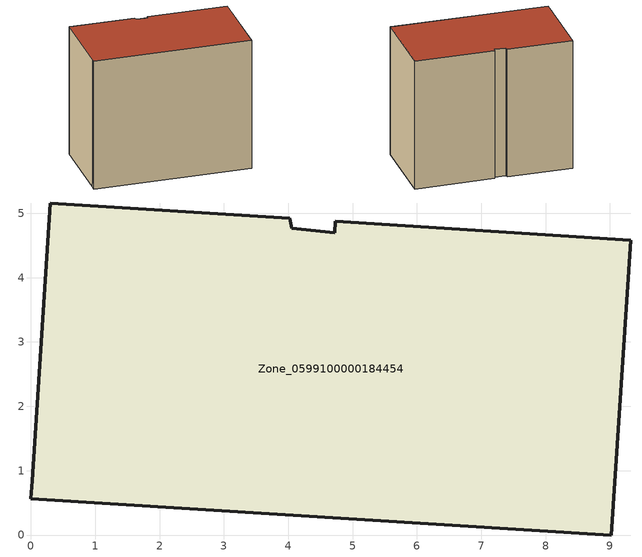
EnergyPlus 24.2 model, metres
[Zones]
Zone_0599100000184454
 floor ground (C_G): 4.73,4.87 9.32,4.58 9.02,0 0,0.56 0.02,0.85 0.3,5.16 4.02,4.92 4.05,4.77 4.72,4.7 z0
 wall outside (C_F): 9.02,0 9.32,4.58 4.73,4.87 4.72,4.7 4.05,4.77 4.02,4.92 0.3,5.16 0.02,0.85 0,0.56 9.02,0 z0:7.75
 roof outside (C_R): 9.32,4.58 4.73,4.87 4.72,4.7 4.05,4.77 4.02,4.92 0.3,5.16 0.02,0.85 0,0.56 9.02,0 z7.75
[BUILDING]
Pand.0599100000184454: North Axis=0; Terrain=City; Loads Convergence Tolerance Value=0.04; Temperature Convergence Tolerance Value=0.4; Solar Distribution=FullExterior; Maximum Number of Warmup Days=25; Minimum Number of Warmup Days=1
[Site:Location]
Rotterdam.The.Hague.AP_ZH_NLD Design_Conditions: Latitude=51.96; Longitude=4.45; Time Zone=1; Elevation=-4.5
[SITE:GROUNDTEMPERATURE:BUILDINGSURFACE]
18, 18, 18, 18, 18, 18, 18, 18, 18, 18, 18, 18
[MATERIAL] Thermal Absorptance=0.9; Solar Absorptance=0.7; Visible Absorptance=0.7
Name | Roughness | Thickness | Conductivity | Density | Specific Heat
G.TC.1946-1964 | MediumSmooth | 0.15 | 1 | 540 | 1210
F.TC.1946-1964 | Rough | 0.3 | 0.857143 | 1920 | 840
R.TC.1946-1964 | MediumRough | 0.2 | 0.235294 | 1500 | 1000
[CONSTRUCTION]
C_G: G.TC.1946-1964
C_F: F.TC.1946-1964
C_R: R.TC.1946-1964
[ZONE]
Zone_0599100000184454: Type=1; Multiplier=1; Ceiling Height=Autocalculate; Volume=Autocalculate; Floor Area=autocalculate; Part of Total Floor Area=Yes
[ZONEINFILTRATION:DESIGNFLOWRATE]
Infil_Zone_0599100000184454: Zone or ZoneList or Space or SpaceList=Zone_0599100000184454; Schedule=AlwaysOn; Design Flow Rate Calculation Method=Flow/Area; Flow Rate per Floor Area=0.003; Constant Term Coefficient=1; Temperature Term Coefficient=0; Velocity Term Coefficient=0; Velocity Squared Term Coefficient=0
[HVACTEMPLATE:ZONE:IDEALLOADSAIRSYSTEM]
Zone_0599100000184454: Maximum Heating Supply Air Temperature=50; Minimum Cooling Supply Air Temperature=13; Maximum Heating Supply Air Humidity Ratio=0.0156; Minimum Cooling Supply Air Humidity Ratio=0.0077; Heating Limit=NoLimit; Cooling Limit=NoLimit; Dehumidification Control Type=ConstantSensibleHeatRatio; Cooling Sensible Heat Ratio=0.7; Dehumidification Setpoint=60; Humidification Control Type=None; Humidification Setpoint=30; Outdoor Air Method=None; Outdoor Air Flow Rate per Person=0.00944; Outdoor Air Flow Rate per Zone Floor Area=0; Outdoor Air Flow Rate per Zone=0; Demand Controlled Ventilation Type=None; Outdoor Air Economizer Type=NoEconomizer; Heat Recovery Type=None; Sensible Heat Recovery Effectiveness=0.7; Latent Heat Recovery Effectiveness=0.65
[ZONECONTROL:THERMOSTAT]
ThermostatControl_Zone_0599100000184454: Zone or ZoneList=Zone_0599100000184454; Control Type Schedule=DualSetpointControlType; Control 1=Thermostat_Zone_0599100000184454; Temperature Difference Between Cutout And Setpoint=0
[THERMOSTATSETPOINT:DUALSETPOINT]
Thermostat_Zone_0599100000184454: Heating Setpoint Temperature Schedule=HeatingSetpoint_Zone_0599100000184454; Cooling Setpoint Temperature Schedule=CoolingSetpoint_Zone_0599100000184454
[SCHEDULE:COMPACT]
HeatingSetpoint_Zone_0599100000184454: Through: 12/31, For: AllDays, Until: 24:00, 21
CoolingSetpoint_Zone_0599100000184454: Through: 12/31, For: AllDays, Until: 24:00, 24
DualSetpointControlType: Through: 12/31, For: AllDays, Until: 24:00, 4
AlwaysOn: Through: 12/31, For: AllDays, Until: 24:00, 1
